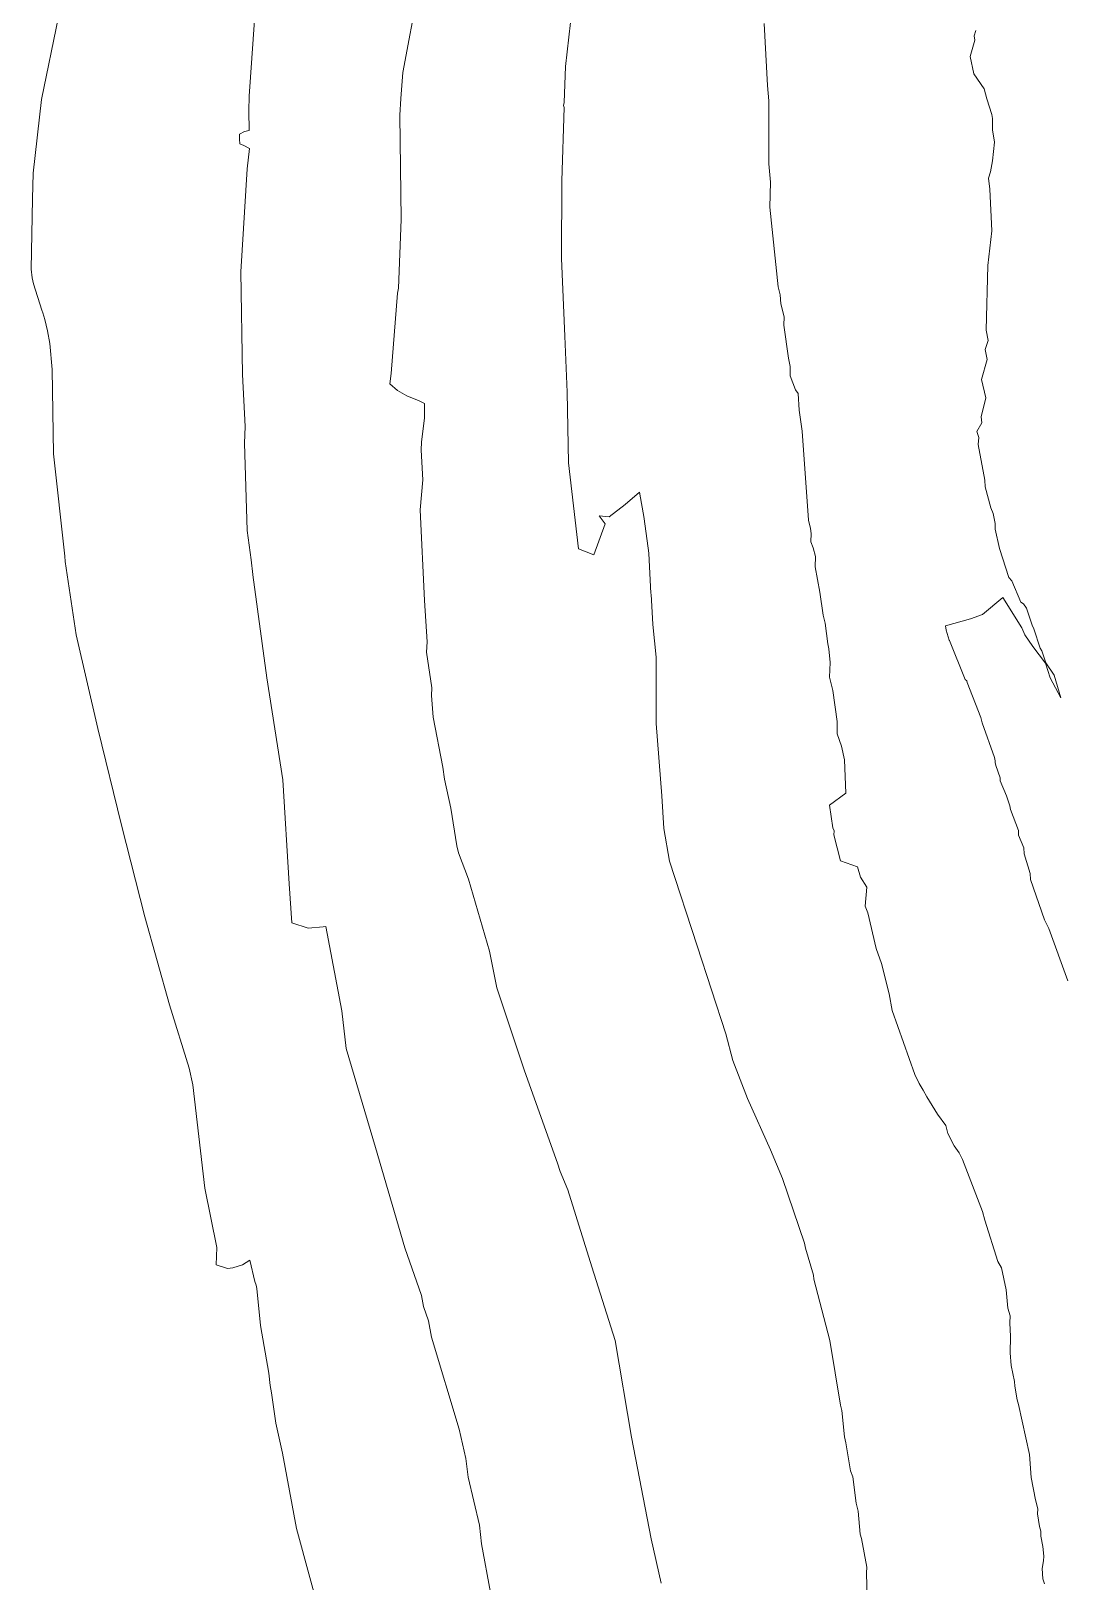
# Model space of a CAD drawing. Header units: metres. Extents: x 809241 to 811075, y 9156873 to 9158251.
# Drawn here: x 810089 to 810237.1, y 9157428.7 to 9157651 of the extents above; entities that cross this region are included whole.
import ezdxf

# ---------------------------------------------------------------- set-up
doc = ezdxf.new("R2010")
doc.units = ezdxf.units.M
doc.layers.add('C-TOPO-MAJR', color=9, linetype='Continuous')

msp = doc.modelspace()

# ---------------------------------------------------------------- linework, layer by layer
at = {"layer": 'C-TOPO-MAJR', "color": 9, "linetype": 'Continuous', "lineweight": 5}
for points, elevation in [([(810121.2, 9157655.24), (810120.26, 9157641.64), (810120.2, 9157639.51), (810120.2, 9157639.51), (810120.25, 9157636.69), (810119.62, 9157636.56), (810118.9, 9157636.19), (810118.87, 9157635.46), (810118.95, 9157634.8), (810119.49, 9157634.58), (810120.3, 9157634.11), (810119.97, 9157631.2), (810119.97, 9157631.2), (810119.06, 9157616.43), (810119.31, 9157601.71), (810119.7, 9157594.26), (810119.59, 9157591.89), (810120, 9157579.38), (810120.54, 9157575.16), (810120.55, 9157575.13), (810120.78, 9157573.05), (810120.79, 9157573.02), (810122.78, 9157558.24), (810125.07, 9157543.62), (810126.02, 9157528.71), (810126.37, 9157523.12), (810128.7, 9157522.32), (810130.88, 9157522.51), (810131.25, 9157522.58), (810133.54, 9157510.5), (810134.15, 9157505.08), (810138.36, 9157490.87), (810142.59, 9157476.49), (810144.97, 9157469.67), (810145.26, 9157468.1), (810145.96, 9157466.01), (810146.38, 9157463.69), (810150.35, 9157450.52), (810151.31, 9157446.29), (810151.66, 9157443.6), (810153.27, 9157436.75), (810153.55, 9157434.05), (810156.17, 9157420.1)], 2600), ([(810144.56, 9157657.02), (810142.28, 9157645.05), (810142.01, 9157641.32), (810142.01, 9157641.32), (810141.85, 9157638.91), (810142.06, 9157623.95), (810141.65, 9157614.09), (810141.53, 9157613.4), (810140.64, 9157601.87), (810140.42, 9157600.41), (810141.53, 9157599.43), (810142.87, 9157598.66), (810144.63, 9157597.96), (810145.42, 9157597.55), (810145.38, 9157595.46), (810144.95, 9157592.09), (810144.9, 9157590.89), (810145.18, 9157586.6), (810144.77, 9157582.3), (810145.4, 9157569.3), (810145.78, 9157563.4), (810145.67, 9157561.9), (810146.46, 9157556.79), (810146.41, 9157555.72), (810146.66, 9157552.57), (810148.01, 9157545.44), (810148.26, 9157543.69), (810149.19, 9157539.54), (810150.03, 9157534.13), (810150.28, 9157533.16), (810151.69, 9157529.35), (810154.73, 9157519.05), (810155.78, 9157513.8), (810159.73, 9157501.86), (810164.47, 9157488.62), (810164.84, 9157487.46), (810165.93, 9157484.8), (810169.4, 9157473.77), (810172.72, 9157463.21), (810175.06, 9157449.35), (810177.89, 9157434.79), (810179.32, 9157428.42)], 2590), ([(810130.71, 9157422.73), (810127.07, 9157436.24), (810125.04, 9157447.05), (810124.07, 9157451.35), (810123.47, 9157455.73), (810123.27, 9157456.75), (810123.1, 9157458.52), (810121.88, 9157465.38), (810121.36, 9157470.67), (810121.25, 9157471.16), (810121.06, 9157471.69), (810120.37, 9157474.72), (810119.31, 9157474.08), (810117.92, 9157473.61), (810117.18, 9157473.54), (810115.56, 9157474.05), (810115.61, 9157476.57), (810113.93, 9157485.04), (810113.93, 9157485.04), (810112.17, 9157499.86), (810111.69, 9157502.27), (810108.87, 9157511.34), (810105.31, 9157523.94), (810101.98, 9157537.1), (810098.57, 9157550.95), (810095.48, 9157564.42), (810093.9, 9157574.93), (810093.85, 9157575.7), (810092.21, 9157590.33), (810092.02, 9157602.43), (810091.7, 9157606.18), (810091.38, 9157607.99), (810090.98, 9157609.61), (810090.67, 9157610.56), (810090.53, 9157610.94), (810089.35, 9157614.75), (810089.15, 9157615.61), (810089, 9157616.85), (810089.19, 9157626.93), (810089.19, 9157626.93), (810089.31, 9157630.6), (810090.5, 9157641.15), (810092.95, 9157653.01)], 2610), ([(810166.34, 9157652.21), (810165.62, 9157645.87), (810165.42, 9157640.74), (810165.31, 9157640.31), (810165.4, 9157640), (810165.08, 9157629.49), (810165.03, 9157618.35), (810165.49, 9157607.23), (810165.83, 9157599.17), (810166.05, 9157589.07), (810167.48, 9157576.72), (810169.69, 9157575.88), (810171.27, 9157580.3), (810170.43, 9157581.45), (810171.85, 9157581.33), (810174.17, 9157583.07), (810176.2, 9157584.83), (810176.89, 9157581.1), (810176.89, 9157581.04), (810177.53, 9157576.11), (810177.86, 9157570.3), (810177.88, 9157570.24), (810178.11, 9157565.89), (810178.62, 9157561.2), (810178.59, 9157551.68), (810179.43, 9157541.3), (810179.69, 9157536.64), (810180.52, 9157531.92), (810184.5, 9157519.81), (810188.58, 9157507.2), (810189.58, 9157503.36), (810191.68, 9157497.89), (810194.97, 9157490.57), (810196.72, 9157486.45), (810199.86, 9157477.18), (810200, 9157476.47), (810201.14, 9157472.57), (810201.19, 9157471.99), (810203.51, 9157463.2), (810205.01, 9157453.96), (810205.2, 9157453.19), (810205.58, 9157449.38), (810205.81, 9157448.56), (810206.48, 9157444.54), (810206.79, 9157443.68), (810207.27, 9157439.88), (810207.54, 9157438.76), (810207.86, 9157435.45), (810208.04, 9157434.84), (810208.78, 9157430.73), (810208.75, 9157429.89), (810208.92, 9157422.28)], 2580), ([(810194.07, 9157652.06), (810194.54, 9157643.18), (810194.74, 9157640.98), (810194.77, 9157631.91), (810194.97, 9157629.29), (810194.9, 9157625.72), (810196.1, 9157614.31), (810196.36, 9157613.17), (810196.49, 9157611.88), (810196.94, 9157610), (810196.92, 9157608.8), (810197.55, 9157604.06), (810197.83, 9157602.86), (810197.82, 9157601.54), (810198.58, 9157599.55), (810198.98, 9157599), (810199.1, 9157596.6), (810199.54, 9157593.61), (810200.45, 9157580.82), (810200.72, 9157579.63), (810200.81, 9157578.91), (810200.76, 9157577.75), (810201.12, 9157576.87), (810201.46, 9157575.65), (810201.39, 9157574.16), (810202.04, 9157570.52), (810202.54, 9157567.22), (810202.85, 9157566.06), (810203.2, 9157563.13), (810203.34, 9157562.41), (810203.54, 9157560.42), (810203.43, 9157558.31), (810203.91, 9157556.4), (810204.53, 9157551.98), (810204.55, 9157550.19), (810205.17, 9157548.44), (810205.58, 9157546.49), (810205.77, 9157541.71), (810203.43, 9157539.96), (810203.91, 9157536.74), (810204.1, 9157536.3), (810204.08, 9157535.74), (810205.02, 9157532), (810207.46, 9157531.11), (810207.9, 9157529.67), (810208.82, 9157528.2), (810208.58, 9157525.47), (810208.92, 9157524.55), (810210.15, 9157519.42), (810210.89, 9157517.28), (810212.02, 9157512.93), (810212.43, 9157510.54), (810215.69, 9157501.34), (810216.29, 9157500.07), (810216.89, 9157499.12), (810217.39, 9157498.15), (810218.93, 9157495.67), (810220.13, 9157494.05), (810220.4, 9157492.89), (810221.33, 9157491.14), (810222.02, 9157490.1), (810222.52, 9157489.15), (810225.4, 9157481.71), (810225.7, 9157480.45), (810227.59, 9157474.54), (810228.12, 9157473.61), (810228.78, 9157470.48), (810229.03, 9157467.85), (810229.34, 9157466.75), (810229.28, 9157465.76), (810229.4, 9157463.77), (810229.35, 9157461.43), (810229.49, 9157459.61), (810229.98, 9157457.31), (810230.01, 9157456.64), (810230.33, 9157454.7), (810230.53, 9157454.05), (810232.11, 9157446.85), (810232.36, 9157443.58), (810232.96, 9157440.35), (810233.3, 9157439.06), (810233.27, 9157438.35), (810233.54, 9157436.56), (810233.73, 9157435.87), (810233.74, 9157435.16), (810234.05, 9157433.67), (810234.18, 9157432.29), (810234.11, 9157431.61), (810233.92, 9157430.52), (810234.03, 9157429.02), (810234.26, 9157428.33)], 2570), ([(810224.4, 9157651.06), (810224.19, 9157650.27), (810224.28, 9157649.66), (810223.59, 9157647.32), (810224.15, 9157644.84), (810225.62, 9157642.71), (810226, 9157641.24), (810226.73, 9157639.01), (810226.8, 9157638.43), (810226.83, 9157636.8), (810227.08, 9157635.04), (810226.83, 9157632.34), (810226.54, 9157630.8), (810226.24, 9157629.9), (810226.42, 9157628.29), (810226.71, 9157622.31), (810226.14, 9157617.36), (810225.9, 9157608.1), (810226.17, 9157606.59), (810225.77, 9157605.32), (810226.06, 9157603.88), (810225.22, 9157601.03), (810225.88, 9157598.38), (810225.18, 9157595.64), (810225.27, 9157594.79), (810224.59, 9157593.57), (810224.84, 9157592.7), (810224.77, 9157591.71), (810225.71, 9157586.57), (810225.77, 9157585.63), (810226.58, 9157582.63), (810226.91, 9157581.78), (810227.2, 9157580.36), (810227.18, 9157579.55), (810227.83, 9157576.79), (810229.16, 9157572.6), (810229.59, 9157572.16), (810230.88, 9157569.06), (810231.24, 9157568.86), (810231.68, 9157568.2), (810232.5, 9157565.79), (810232.74, 9157565.24), (810233.64, 9157562.47), (810233.86, 9157562.12), (810234.44, 9157560.37), (810235.65, 9157558.59), (810236.6, 9157555.36), (810235.1, 9157558.23), (810234.39, 9157560.35), (810232.57, 9157562.72), (810231.47, 9157564.38), (810231.01, 9157565.4), (810228.28, 9157569.74), (810225.39, 9157567.3), (810223.64, 9157566.68), (810220.06, 9157565.71), (810220.16, 9157565.05), (810220.61, 9157563.64), (810220.64, 9157563.6), (810222.91, 9157557.99), (810223.14, 9157557.79), (810223.17, 9157557.56), (810225.14, 9157552.56), (810225.25, 9157552.17), (810225.33, 9157551.78), (810227.1, 9157546.81), (810227.19, 9157546.31), (810227.19, 9157546.11), (810227.28, 9157545.64), (810227.92, 9157543.91), (810227.91, 9157543.46), (810228.83, 9157541.33), (810229.3, 9157539.88), (810229.38, 9157539.37), (810230.52, 9157536.32), (810230.54, 9157535.98), (810230.52, 9157535.69), (810231.28, 9157533.86), (810231.36, 9157533.01), (810232.21, 9157530.17), (810232.24, 9157529.33), (810234.26, 9157523.51), (810234.88, 9157522.29), (810237.61, 9157514.77)], 2560)]:
    msp.add_lwpolyline(points, dxfattribs=dict(at, elevation=elevation))

doc.saveas('drawing.dxf')
